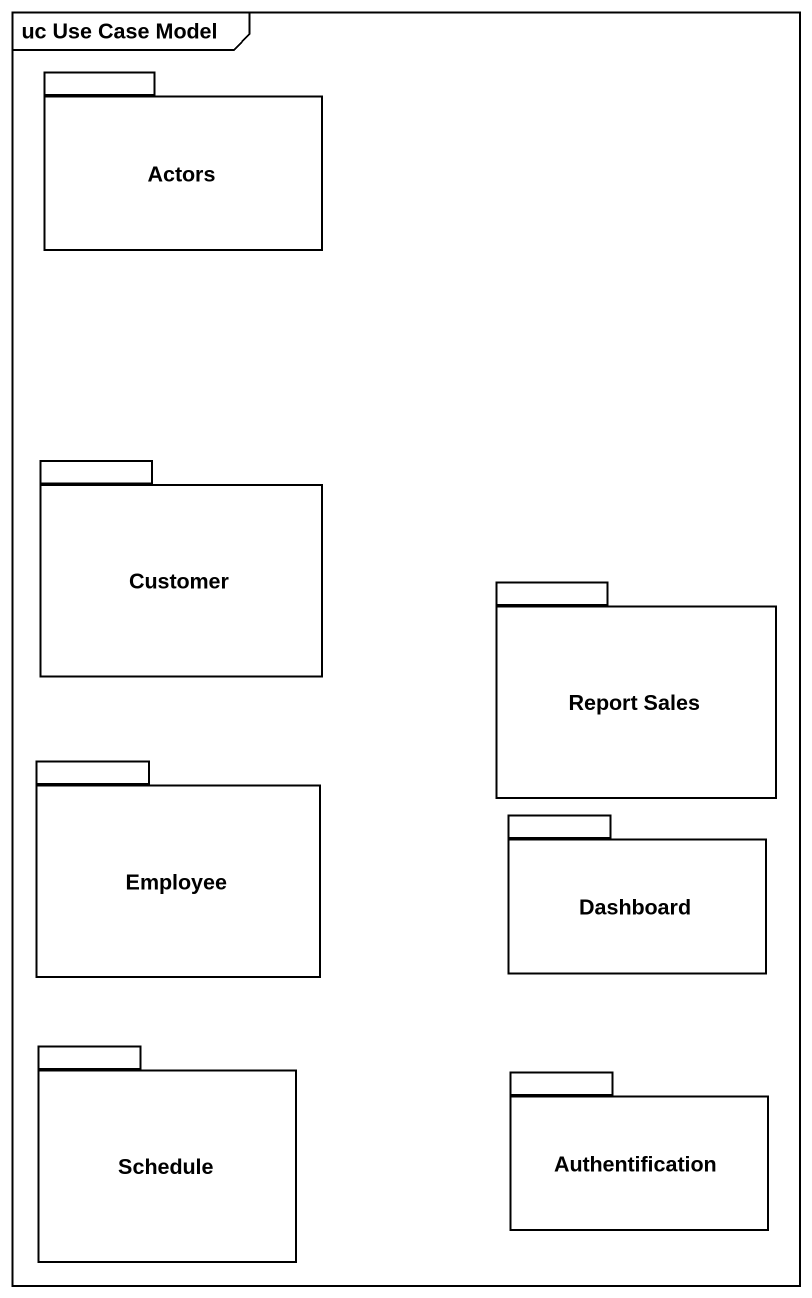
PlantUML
@startuml
mainframe uc Use Case Model
package Actors {
}
package Customer {
}
package "Report Sales" as Report_Sales {
}
package Employee {
}
package Dashboard {
}
package Schedule {
}
package Authentification {
}
@enduml
